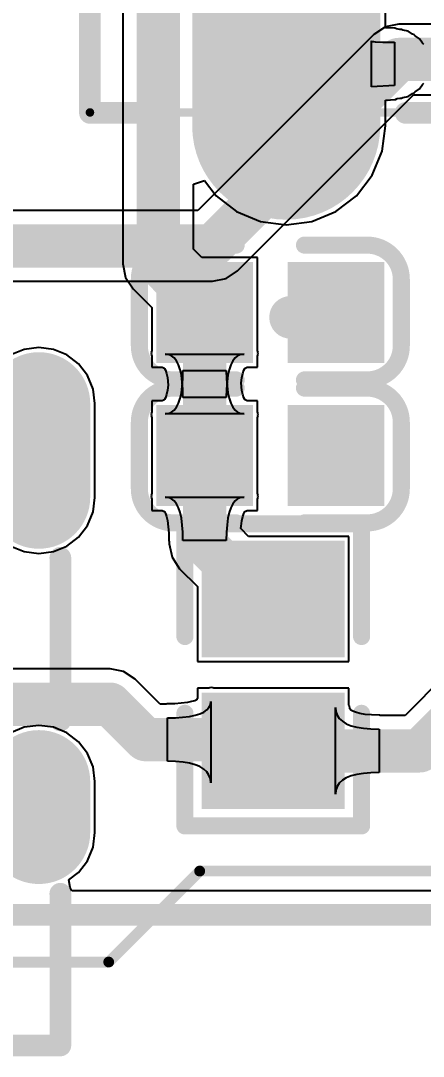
# Model space of a CAD drawing. Header units: millimetres. Extents: x 263 to 304.8, y 57.6 to 115.4.
# Drawn here: x 285.18 to 289.9, y 57.58 to 69.72 of the extents above; entities that cross this region are included whole.
import ezdxf

# ---------------------------------------------------------------- set-up
doc = ezdxf.new("R2010")
doc.units = ezdxf.units.MM
for name, color, linetype in [('BottomLayer', 5, 'Continuous'), ('BottomOverlay', 54, 'Continuous'), ('BottomSolder', 6, 'Continuous'), ('KeepOutLayer', 6, 'Continuous'), ('Mechanical13', 56, 'Continuous'), ('Mechanical15', 56, 'Continuous'), ('MultiLayer', 9, 'Continuous'), ('PadHoleLayer', 156, 'Continuous'), ('TopLayer', 1, 'Continuous'), ('TopOverlay', 2, 'Continuous'), ('TopPaste', 8, 'Continuous'), ('TopSolder', 216, 'Continuous'), ('ViaHoleLayer', 16, 'Continuous')]:
    doc.layers.add(name, color=color, linetype=linetype)

# ---------------------------------------------------------------- blocks, each defined once
blk = doc.blocks.new('SOT_89_SOT_89_3__1')
at = {"layer": 'TopLayer'}
h = blk.add_hatch(color=1, dxfattribs=at)
edge = h.paths.add_edge_path()
edge.add_arc((-0.6, 1.5), 0.35, 90, 270)
edge.add_line((-0.6, 1.15), (0.6, 1.15))
edge.add_arc((0.6, 1.5), 0.35, 270, 450)
edge.add_line((0.6, 1.85), (-0.6, 1.85))
h = blk.add_hatch(color=1, dxfattribs=at)
edge = h.paths.add_edge_path()
edge.add_arc((-3.25, 0), 1, 90, 270)
edge.add_line((-3.25, -1), (-1.75, -1))
edge.add_arc((-1.75, 0), 1, 270, 450)
edge.add_line((-1.75, 1), (-3.25, 1))
h = blk.add_hatch(color=1, dxfattribs=at)
edge = h.paths.add_edge_path()
edge.add_arc((-0.8, 0), 0.35, 90, 270)
edge.add_line((-0.8, -0.35), (0.6, -0.35))
edge.add_arc((0.6, 0), 0.35, 270, 450)
edge.add_line((0.6, 0.35), (-0.8, 0.35))
h = blk.add_hatch(color=1, dxfattribs=at)
edge = h.paths.add_edge_path()
edge.add_arc((-0.6, -1.5), 0.35, 90, 270)
edge.add_line((-0.6, -1.85), (0.6, -1.85))
edge.add_arc((0.6, -1.5), 0.35, 270, 450)
edge.add_line((0.6, -1.15), (-0.6, -1.15))
at = {"layer": 'TopPaste'}
h = blk.add_hatch(color=8, dxfattribs=at)
edge = h.paths.add_edge_path()
edge.add_arc((-0.6, 1.5), 0.35, 90, 270)
edge.add_line((-0.6, 1.15), (0.6, 1.15))
edge.add_arc((0.6, 1.5), 0.35, 270, 450)
edge.add_line((0.6, 1.85), (-0.6, 1.85))
h = blk.add_hatch(color=8, dxfattribs=at)
edge = h.paths.add_edge_path()
edge.add_arc((-3.25, 0), 1, 90, 270)
edge.add_line((-3.25, -1), (-1.75, -1))
edge.add_arc((-1.75, 0), 1, 270, 450)
edge.add_line((-1.75, 1), (-3.25, 1))
h = blk.add_hatch(color=8, dxfattribs=at)
edge = h.paths.add_edge_path()
edge.add_arc((-0.8, 0), 0.35, 90, 270)
edge.add_line((-0.8, -0.35), (0.6, -0.35))
edge.add_arc((0.6, 0), 0.35, 270, 450)
edge.add_line((0.6, 0.35), (-0.8, 0.35))
h = blk.add_hatch(color=8, dxfattribs=at)
edge = h.paths.add_edge_path()
edge.add_arc((-0.6, -1.5), 0.35, 90, 270)
edge.add_line((-0.6, -1.85), (0.6, -1.85))
edge.add_arc((0.6, -1.5), 0.35, 270, 450)
edge.add_line((0.6, -1.15), (-0.6, -1.15))
at = {"layer": 'TopSolder'}
h = blk.add_hatch(color=216, dxfattribs=at)
edge = h.paths.add_edge_path()
edge.add_arc((-0.6, 1.5), 0.452, 90, 270)
edge.add_line((-0.6, 1.048), (0.6, 1.048))
edge.add_arc((0.6, 1.5), 0.452, 270, 450)
edge.add_line((0.6, 1.952), (-0.6, 1.952))
h = blk.add_hatch(color=216, dxfattribs=at)
edge = h.paths.add_edge_path()
edge.add_arc((-3.25, 0), 1.102, 90, 270)
edge.add_line((-3.25, -1.102), (-1.75, -1.102))
edge.add_arc((-1.75, 0), 1.102, 270, 450)
edge.add_line((-1.75, 1.102), (-3.25, 1.102))
h = blk.add_hatch(color=216, dxfattribs=at)
edge = h.paths.add_edge_path()
edge.add_arc((-0.8, 0), 0.452, 90, 270)
edge.add_line((-0.8, -0.452), (0.6, -0.452))
edge.add_arc((0.6, 0), 0.452, 270, 450)
edge.add_line((0.6, 0.452), (-0.8, 0.452))
h = blk.add_hatch(color=216, dxfattribs=at)
edge = h.paths.add_edge_path()
edge.add_arc((-0.6, -1.5), 0.452, 90, 270)
edge.add_line((-0.6, -1.952), (0.6, -1.952))
edge.add_arc((0.6, -1.5), 0.452, 270, 450)
edge.add_line((0.6, -1.048), (-0.6, -1.048))
at = {"layer": 'Mechanical13', "const_width": 0.1}
for points in [[(-3.095, 2.3), (-0.505, 2.3)], [(-3.095, 2.3), (-3.095, -2.3)], [(-0.505, 2.3), (-0.505, -2.3)], [(-3.095, -2.3), (-0.505, -2.3)]]:
    blk.add_lwpolyline(points, dxfattribs=at)
at = {"layer": 'Mechanical13', "const_width": 0.05}
for points in [[(-3.12, 2.3, 1), (-3.07, 2.3, 1)], [(-3.12, 2.3, 1), (-3.07, 2.3, 1)], [(-0.53, 2.3, 1), (-0.48, 2.3, 1)], [(-0.53, 2.3, 1), (-0.48, 2.3, 1)], [(-3.12, -2.3, 1), (-3.07, -2.3, 1)], [(-3.12, -2.3, 1), (-3.07, -2.3, 1)], [(-0.53, -2.3, 1), (-0.48, -2.3, 1)], [(-0.53, -2.3, 1), (-0.48, -2.3, 1)]]:
    blk.add_lwpolyline(points, format="xyb", close=True, dxfattribs=at)
at = {"layer": 'TopOverlay', "const_width": 0.254}
for points in [[(-3.1, 2.3), (-3.1, 1.4)], [(-3.1, 2.3), (-0.5, 2.3)], [(-3.1, -1.4), (-3.1, -2.3)], [(-3.1, -2.3), (-0.5, -2.3)]]:
    blk.add_lwpolyline(points, dxfattribs=at)
at = {"layer": 'TopOverlay', "const_width": 0.127}
for points in [[(-3.164, 2.3, 1), (-3.037, 2.3, 1)], [(-3.164, 2.3, 1), (-3.037, 2.3, 1)], [(-0.564, 2.3, 1), (-0.437, 2.3, 1)], [(-3.164, 1.4, 1), (-3.037, 1.4, 1)], [(-3.164, -1.4, 1), (-3.037, -1.4, 1)], [(-3.164, -2.3, 1), (-3.037, -2.3, 1)], [(-3.164, -2.3, 1), (-3.037, -2.3, 1)], [(-0.564, -2.3, 1), (-0.437, -2.3, 1)]]:
    blk.add_lwpolyline(points, format="xyb", close=True, dxfattribs=at)
blk = doc.blocks.new('0805_R_11')
at = {"layer": 'TopLayer'}
for points in [[(-1.47, 0.735), (-0.31, 0.735), (-0.31, -0.735), (-1.47, -0.735)], [(0.31, 0.735), (1.47, 0.735), (1.47, -0.735), (0.31, -0.735)]]:
    blk.add_hatch(color=1, dxfattribs=at).paths.add_polyline_path(points)
at = {"layer": 'TopPaste'}
for points in [[(-1.47, 0.735), (-0.31, 0.735), (-0.31, -0.735), (-1.47, -0.735)], [(0.31, 0.735), (1.47, 0.735), (1.47, -0.735), (0.31, -0.735)]]:
    blk.add_hatch(color=8, dxfattribs=at).paths.add_polyline_path(points)
at = {"layer": 'TopSolder'}
for points in [[(-1.572, 0.837), (-0.208, 0.837), (-0.208, -0.837), (-1.572, -0.837)], [(0.208, 0.837), (1.572, 0.837), (1.572, -0.837), (0.208, -0.837)]]:
    blk.add_hatch(color=216, dxfattribs=at).paths.add_polyline_path(points)
at = {"layer": 'TopOverlay', "const_width": 0.2}
for points in [[(-1.77, -1.035), (-1.77, 1.035)], [(-0.45, 1.035), (-1.77, 1.035)], [(0.45, 1.035), (1.77, 1.035)], [(1.77, -1.035), (1.77, 1.035)], [(-1.77, -1.035), (-0.45, -1.035)], [(0.45, -1.035), (1.77, -1.035)]]:
    blk.add_lwpolyline(points, dxfattribs=at)
at = {"layer": 'TopOverlay', "const_width": 0.1}
for points in [[(-1.82, 1.035, 1), (-1.72, 1.035, 1)], [(-1.82, 1.035, 1), (-1.72, 1.035, 1)], [(-0.5, 1.035, 1), (-0.4, 1.035, 1)], [(0.4, 1.035, 1), (0.5, 1.035, 1)], [(1.72, 1.035, 1), (1.82, 1.035, 1)], [(1.72, 1.035, 1), (1.82, 1.035, 1)], [(-1.82, -1.035, 1), (-1.72, -1.035, 1)], [(-1.82, -1.035, 1), (-1.72, -1.035, 1)], [(-0.5, -1.035, 1), (-0.4, -1.035, 1)], [(0.4, -1.035, 1), (0.5, -1.035, 1)], [(1.72, -1.035, 1), (1.82, -1.035, 1)], [(1.72, -1.035, 1), (1.82, -1.035, 1)]]:
    blk.add_lwpolyline(points, format="xyb", close=True, dxfattribs=at)
blk = doc.blocks.new('TF___B_25')
at = {"layer": 'BottomOverlay', "const_width": 0.127}
for points in [[(6.287, -0.176), (6.287, 6.936)], [(7.354, -1.242), (6.287, -0.176)], [(7.354, -7.385), (7.354, -1.242)]]:
    blk.add_lwpolyline(points, dxfattribs=at)
at = {"layer": 'BottomOverlay', "const_width": 0.0635}
for points in [[(6.255, -0.176, 1), (6.319, -0.176, 1)], [(6.255, -0.176, 1), (6.319, -0.176, 1)], [(7.322, -1.242, 1), (7.385, -1.242, 1)], [(7.322, -1.242, 1), (7.385, -1.242, 1)]]:
    blk.add_lwpolyline(points, format="xyb", close=True, dxfattribs=at)
blk = doc.blocks.new('USB_T____C_16P___A_26')
at = {"layer": 'BottomLayer'}
h = blk.add_hatch(color=5, dxfattribs=at)
edge = h.paths.add_edge_path()
edge.add_arc((-4.32, 3.63), 0.5, 180, 360)
edge.add_line((-3.82, 3.63), (-3.82, 4.73))
edge.add_arc((-4.32, 4.73), 0.5, 0, 180)
edge.add_line((-4.82, 4.73), (-4.82, 3.63))
h = blk.add_hatch(color=5, dxfattribs=at)
edge = h.paths.add_edge_path()
edge.add_arc((4.32, 3.63), 0.5, 180, 360)
edge.add_line((4.82, 3.63), (4.82, 4.73))
edge.add_arc((4.32, 4.73), 0.5, 0, 180)
edge.add_line((3.82, 4.73), (3.82, 3.63))
h = blk.add_hatch(color=5, dxfattribs=at)
edge = h.paths.add_edge_path()
edge.add_arc((-4.32, -0.3), 0.5, 180, 360)
edge.add_line((-3.82, -0.3), (-3.82, 0.3))
edge.add_arc((-4.32, 0.3), 0.5, 0, 180)
edge.add_line((-4.82, 0.3), (-4.82, -0.3))
h = blk.add_hatch(color=5, dxfattribs=at)
edge = h.paths.add_edge_path()
edge.add_arc((4.32, -0.3), 0.5, 180, 360)
edge.add_line((4.82, -0.3), (4.82, 0.3))
edge.add_arc((4.32, 0.3), 0.5, 0, 180)
edge.add_line((3.82, 0.3), (3.82, -0.3))
at = {"layer": 'BottomSolder'}
h = blk.add_hatch(color=6, dxfattribs=at)
edge = h.paths.add_edge_path()
edge.add_arc((-4.32, 3.63), 0.602, 180, 360)
edge.add_line((-3.718, 3.63), (-3.718, 4.73))
edge.add_arc((-4.32, 4.73), 0.602, 0, 180)
edge.add_line((-4.922, 4.73), (-4.922, 3.63))
h = blk.add_hatch(color=6, dxfattribs=at)
edge = h.paths.add_edge_path()
edge.add_arc((4.32, 3.63), 0.602, 180, 360)
edge.add_line((4.922, 3.63), (4.922, 4.73))
edge.add_arc((4.32, 4.73), 0.602, 0, 180)
edge.add_line((3.718, 4.73), (3.718, 3.63))
h = blk.add_hatch(color=6, dxfattribs=at)
edge = h.paths.add_edge_path()
edge.add_arc((-2.89, 3.65), 0.102, 0, 360)
h = blk.add_hatch(color=6, dxfattribs=at)
edge = h.paths.add_edge_path()
edge.add_arc((2.89, 3.65), 0.102, 0, 360)
h = blk.add_hatch(color=6, dxfattribs=at)
edge = h.paths.add_edge_path()
edge.add_arc((-4.32, -0.3), 0.602, 180, 360)
edge.add_line((-3.718, -0.3), (-3.718, 0.3))
edge.add_arc((-4.32, 0.3), 0.602, 0, 180)
edge.add_line((-4.922, 0.3), (-4.922, -0.3))
h = blk.add_hatch(color=6, dxfattribs=at)
edge = h.paths.add_edge_path()
edge.add_arc((4.32, -0.3), 0.602, 180, 360)
edge.add_line((4.922, -0.3), (4.922, 0.3))
edge.add_arc((4.32, 0.3), 0.602, 0, 180)
edge.add_line((3.718, 0.3), (3.718, -0.3))
at = {"layer": 'MultiLayer'}
h = blk.add_hatch(color=9, dxfattribs=at)
edge = h.paths.add_edge_path()
edge.add_arc((-4.32, 3.63), 0.5, 180, 360)
edge.add_line((-3.82, 3.63), (-3.82, 4.73))
edge.add_arc((-4.32, 4.73), 0.5, 0, 180)
edge.add_line((-4.82, 4.73), (-4.82, 3.63))
h = blk.add_hatch(color=9, dxfattribs=at)
edge = h.paths.add_edge_path()
edge.add_arc((4.32, 3.63), 0.5, 180, 360)
edge.add_line((4.82, 3.63), (4.82, 4.73))
edge.add_arc((4.32, 4.73), 0.5, 0, 180)
edge.add_line((3.82, 4.73), (3.82, 3.63))
h = blk.add_hatch(color=9, dxfattribs=at)
edge = h.paths.add_edge_path()
edge.add_arc((-4.32, -0.3), 0.5, 180, 360)
edge.add_line((-3.82, -0.3), (-3.82, 0.3))
edge.add_arc((-4.32, 0.3), 0.5, 0, 180)
edge.add_line((-4.82, 0.3), (-4.82, -0.3))
h = blk.add_hatch(color=9, dxfattribs=at)
edge = h.paths.add_edge_path()
edge.add_arc((4.32, -0.3), 0.5, 180, 360)
edge.add_line((4.82, -0.3), (4.82, 0.3))
edge.add_arc((4.32, 0.3), 0.5, 0, 180)
edge.add_line((3.82, 0.3), (3.82, -0.3))
at = {"layer": 'PadHoleLayer'}
h = blk.add_hatch(color=156, dxfattribs=at)
edge = h.paths.add_edge_path()
edge.add_arc((-4.32, 3.63), 0.3, 180, 360)
edge.add_line((-4.02, 3.63), (-4.02, 4.73))
edge.add_arc((-4.32, 4.73), 0.3, 0, 180)
edge.add_line((-4.62, 4.73), (-4.62, 3.63))
h = blk.add_hatch(color=156, dxfattribs=at)
edge = h.paths.add_edge_path()
edge.add_arc((4.32, 3.63), 0.3, 180, 360)
edge.add_line((4.62, 3.63), (4.62, 4.73))
edge.add_arc((4.32, 4.73), 0.3, 0, 180)
edge.add_line((4.02, 4.73), (4.02, 3.63))
h = blk.add_hatch(color=156, dxfattribs=at)
edge = h.paths.add_edge_path()
edge.add_arc((-2.89, 3.65), 0.325, 0, 360)
h = blk.add_hatch(color=156, dxfattribs=at)
edge = h.paths.add_edge_path()
edge.add_arc((2.89, 3.65), 0.325, 0, 360)
h = blk.add_hatch(color=156, dxfattribs=at)
edge = h.paths.add_edge_path()
edge.add_arc((-4.32, -0.3), 0.3, 180, 360)
edge.add_line((-4.02, -0.3), (-4.02, 0.3))
edge.add_arc((-4.32, 0.3), 0.3, 0, 180)
edge.add_line((-4.62, 0.3), (-4.62, -0.3))
h = blk.add_hatch(color=156, dxfattribs=at)
edge = h.paths.add_edge_path()
edge.add_arc((4.32, -0.3), 0.3, 180, 360)
edge.add_line((4.62, -0.3), (4.62, 0.3))
edge.add_arc((4.32, 0.3), 0.3, 0, 180)
edge.add_line((4.02, 0.3), (4.02, -0.3))
at = {"layer": 'TopLayer'}
for points in [[(-3.525, 5.817), (-3.225, 5.817), (-3.225, 4.367), (-3.525, 4.367)], [(-3.225, 5.817), (-2.925, 5.817), (-2.925, 4.367), (-3.225, 4.367)], [(-2.75, 5.817), (-2.45, 5.817), (-2.45, 4.367), (-2.75, 4.367)], [(-2.45, 5.817), (-2.15, 5.817), (-2.15, 4.367), (-2.45, 4.367)], [(-1.9, 5.817), (-1.6, 5.817), (-1.6, 4.367), (-1.9, 4.367)], [(-1.4, 5.817), (-1.1, 5.817), (-1.1, 4.367), (-1.4, 4.367)], [(-0.9, 5.817), (-0.6, 5.817), (-0.6, 4.367), (-0.9, 4.367)], [(-0.4, 5.817), (-0.1, 5.817), (-0.1, 4.367), (-0.4, 4.367)], [(0.4, 4.367), (0.1, 4.367), (0.1, 5.817), (0.4, 5.817)], [(0.9, 4.367), (0.6, 4.367), (0.6, 5.817), (0.9, 5.817)], [(1.1, 5.817), (1.4, 5.817), (1.4, 4.367), (1.1, 4.367)], [(1.9, 4.367), (1.6, 4.367), (1.6, 5.817), (1.9, 5.817)], [(2.45, 4.375), (2.15, 4.375), (2.15, 5.825), (2.45, 5.825)], [(2.75, 4.375), (2.45, 4.375), (2.45, 5.825), (2.75, 5.825)], [(3.225, 4.375), (2.925, 4.375), (2.925, 5.825), (3.225, 5.825)], [(3.525, 4.375), (3.225, 4.375), (3.225, 5.825), (3.525, 5.825)]]:
    blk.add_hatch(color=1, dxfattribs=at).paths.add_polyline_path(points)
h = blk.add_hatch(color=1, dxfattribs=at)
edge = h.paths.add_edge_path()
edge.add_arc((-4.32, 3.63), 0.5, 180, 360)
edge.add_line((-3.82, 3.63), (-3.82, 4.73))
edge.add_arc((-4.32, 4.73), 0.5, 0, 180)
edge.add_line((-4.82, 4.73), (-4.82, 3.63))
h = blk.add_hatch(color=1, dxfattribs=at)
edge = h.paths.add_edge_path()
edge.add_arc((4.32, 3.63), 0.5, 180, 360)
edge.add_line((4.82, 3.63), (4.82, 4.73))
edge.add_arc((4.32, 4.73), 0.5, 0, 180)
edge.add_line((3.82, 4.73), (3.82, 3.63))
h = blk.add_hatch(color=1, dxfattribs=at)
edge = h.paths.add_edge_path()
edge.add_arc((-4.32, -0.3), 0.5, 180, 360)
edge.add_line((-3.82, -0.3), (-3.82, 0.3))
edge.add_arc((-4.32, 0.3), 0.5, 0, 180)
edge.add_line((-4.82, 0.3), (-4.82, -0.3))
h = blk.add_hatch(color=1, dxfattribs=at)
edge = h.paths.add_edge_path()
edge.add_arc((4.32, -0.3), 0.5, 180, 360)
edge.add_line((4.82, -0.3), (4.82, 0.3))
edge.add_arc((4.32, 0.3), 0.5, 0, 180)
edge.add_line((3.82, 0.3), (3.82, -0.3))
at = {"layer": 'TopPaste'}
for points in [[(-3.525, 5.817), (-3.225, 5.817), (-3.225, 4.367), (-3.525, 4.367)], [(-3.225, 5.817), (-2.925, 5.817), (-2.925, 4.367), (-3.225, 4.367)], [(-2.75, 5.817), (-2.45, 5.817), (-2.45, 4.367), (-2.75, 4.367)], [(-2.45, 5.817), (-2.15, 5.817), (-2.15, 4.367), (-2.45, 4.367)], [(-1.9, 5.817), (-1.6, 5.817), (-1.6, 4.367), (-1.9, 4.367)], [(-1.4, 5.817), (-1.1, 5.817), (-1.1, 4.367), (-1.4, 4.367)], [(-0.9, 5.817), (-0.6, 5.817), (-0.6, 4.367), (-0.9, 4.367)], [(-0.4, 5.817), (-0.1, 5.817), (-0.1, 4.367), (-0.4, 4.367)], [(0.4, 4.367), (0.1, 4.367), (0.1, 5.817), (0.4, 5.817)], [(0.9, 4.367), (0.6, 4.367), (0.6, 5.817), (0.9, 5.817)], [(1.1, 5.817), (1.4, 5.817), (1.4, 4.367), (1.1, 4.367)], [(1.9, 4.367), (1.6, 4.367), (1.6, 5.817), (1.9, 5.817)], [(2.45, 4.375), (2.15, 4.375), (2.15, 5.825), (2.45, 5.825)], [(2.75, 4.375), (2.45, 4.375), (2.45, 5.825), (2.75, 5.825)], [(3.225, 4.375), (2.925, 4.375), (2.925, 5.825), (3.225, 5.825)], [(3.525, 4.375), (3.225, 4.375), (3.225, 5.825), (3.525, 5.825)]]:
    blk.add_hatch(color=8, dxfattribs=at).paths.add_polyline_path(points)
at = {"layer": 'TopSolder'}
for points in [[(-3.627, 5.918), (-3.123, 5.918), (-3.123, 4.265), (-3.627, 4.265)], [(-3.327, 5.918), (-2.823, 5.918), (-2.823, 4.265), (-3.327, 4.265)], [(-2.852, 5.918), (-2.349, 5.918), (-2.349, 4.265), (-2.852, 4.265)], [(-2.552, 5.918), (-2.049, 5.918), (-2.049, 4.265), (-2.552, 4.265)], [(-2.002, 5.918), (-1.499, 5.918), (-1.499, 4.265), (-2.002, 4.265)], [(-1.502, 5.918), (-0.999, 5.918), (-0.999, 4.265), (-1.502, 4.265)], [(-1.002, 5.918), (-0.499, 5.918), (-0.499, 4.265), (-1.002, 4.265)], [(-0.502, 5.918), (0.001, 5.918), (0.001, 4.265), (-0.502, 4.265)], [(0.501, 4.265), (-0.002, 4.265), (-0.002, 5.918), (0.501, 5.918)], [(1.001, 4.265), (0.498, 4.265), (0.498, 5.918), (1.001, 5.918)], [(0.998, 5.918), (1.501, 5.918), (1.501, 4.265), (0.998, 4.265)], [(2.001, 4.265), (1.498, 4.265), (1.498, 5.918), (2.001, 5.918)], [(2.552, 4.273), (2.048, 4.273), (2.048, 5.926), (2.552, 5.926)], [(2.852, 4.273), (2.348, 4.273), (2.348, 5.926), (2.852, 5.926)], [(3.326, 4.273), (2.823, 4.273), (2.823, 5.926), (3.326, 5.926)], [(3.626, 4.273), (3.123, 4.273), (3.123, 5.926), (3.626, 5.926)]]:
    blk.add_hatch(color=216, dxfattribs=at).paths.add_polyline_path(points)
h = blk.add_hatch(color=216, dxfattribs=at)
edge = h.paths.add_edge_path()
edge.add_arc((-4.32, 3.63), 0.602, 180, 360)
edge.add_line((-3.718, 3.63), (-3.718, 4.73))
edge.add_arc((-4.32, 4.73), 0.602, 0, 180)
edge.add_line((-4.922, 4.73), (-4.922, 3.63))
h = blk.add_hatch(color=216, dxfattribs=at)
edge = h.paths.add_edge_path()
edge.add_arc((4.32, 3.63), 0.602, 180, 360)
edge.add_line((4.922, 3.63), (4.922, 4.73))
edge.add_arc((4.32, 4.73), 0.602, 0, 180)
edge.add_line((3.718, 4.73), (3.718, 3.63))
h = blk.add_hatch(color=216, dxfattribs=at)
edge = h.paths.add_edge_path()
edge.add_arc((-2.89, 3.65), 0.102, 0, 360)
h = blk.add_hatch(color=216, dxfattribs=at)
edge = h.paths.add_edge_path()
edge.add_arc((2.89, 3.65), 0.102, 0, 360)
h = blk.add_hatch(color=216, dxfattribs=at)
edge = h.paths.add_edge_path()
edge.add_arc((-4.32, -0.3), 0.602, 180, 360)
edge.add_line((-3.718, -0.3), (-3.718, 0.3))
edge.add_arc((-4.32, 0.3), 0.602, 0, 180)
edge.add_line((-4.922, 0.3), (-4.922, -0.3))
h = blk.add_hatch(color=216, dxfattribs=at)
edge = h.paths.add_edge_path()
edge.add_arc((4.32, -0.3), 0.602, 180, 360)
edge.add_line((4.922, -0.3), (4.922, 0.3))
edge.add_arc((4.32, 0.3), 0.602, 0, 180)
edge.add_line((3.718, 0.3), (3.718, -0.3))
at = {"layer": 'Mechanical15', "const_width": 0.05}
for points in [[(0, -0.5), (0, 0.5)], [(-0.5, 0), (0.5, 0)]]:
    blk.add_lwpolyline(points, dxfattribs=at)
at = {"layer": 'Mechanical15'}
for points, const_width in [([(-0.012, 0.5, 1), (0.012, 0.5, 1)], 0.025), ([(0.35, 0, 1), (-0.35, 0, 1)], 0.05), ([(-0.512, 0, 1), (-0.487, 0, 1)], 0.025), ([(-0.362, 0, 1), (-0.337, 0, 1)], 0.025), ([(0.337, 0, 1), (0.362, 0, 1)], 0.025), ([(0.487, 0, 1), (0.512, 0, 1)], 0.025), ([(-0.012, -0.5, 1), (0.012, -0.5, 1)], 0.025)]:
    blk.add_lwpolyline(points, format="xyb", close=True, dxfattribs=dict(at, const_width=const_width))
at = {"layer": 'TopOverlay', "const_width": 0.254}
for points in [[(-3.302, 3.048), (3.048, 3.048)], [(-4.572, 1.016), (-4.572, 2.921)], [(4.572, 1.016), (4.572, 2.921)], [(-4.572, -2.794), (-4.572, -1.016)], [(4.572, -2.794), (4.572, -1.016)], [(-4.572, -2.794), (4.572, -2.794)]]:
    blk.add_lwpolyline(points, dxfattribs=at)
at = {"layer": 'TopOverlay', "const_width": 0.127}
for points in [[(-3.365, 3.048, 1), (-3.239, 3.048, 1)], [(2.985, 3.048, 1), (3.111, 3.048, 1)], [(-4.636, 2.921, 1), (-4.508, 2.921, 1)], [(4.508, 2.921, 1), (4.636, 2.921, 1)], [(-4.636, 1.016, 1), (-4.508, 1.016, 1)], [(4.508, 1.016, 1), (4.636, 1.016, 1)], [(-4.636, -1.016, 1), (-4.508, -1.016, 1)], [(4.508, -1.016, 1), (4.636, -1.016, 1)], [(-4.636, -2.794, 1), (-4.508, -2.794, 1)], [(-4.636, -2.794, 1), (-4.508, -2.794, 1)], [(4.508, -2.794, 1), (4.636, -2.794, 1)], [(4.508, -2.794, 1), (4.636, -2.794, 1)]]:
    blk.add_lwpolyline(points, format="xyb", close=True, dxfattribs=at)
at = {"layer": 'TopOverlay'}
blk.add_text('USB', height=1.27, rotation=360, dxfattribs=at).set_placement((-1.778, 1.397))
blk = doc.blocks.new('LC_0603_C_28')
at = {"layer": 'TopLayer'}
for points in [[(-1.235, 0.49), (-0.305, 0.49), (-0.305, -0.49), (-1.235, -0.49)], [(0.305, 0.49), (1.235, 0.49), (1.235, -0.49), (0.305, -0.49)]]:
    blk.add_hatch(color=1, dxfattribs=at).paths.add_polyline_path(points)
at = {"layer": 'TopPaste'}
for points in [[(-1.235, 0.49), (-0.305, 0.49), (-0.305, -0.49), (-1.235, -0.49)], [(0.305, 0.49), (1.235, 0.49), (1.235, -0.49), (0.305, -0.49)]]:
    blk.add_hatch(color=8, dxfattribs=at).paths.add_polyline_path(points)
at = {"layer": 'TopSolder'}
for points in [[(-1.337, 0.592), (-0.203, 0.592), (-0.203, -0.592), (-1.337, -0.592)], [(0.203, 0.592), (1.337, 0.592), (1.337, -0.592), (0.203, -0.592)]]:
    blk.add_hatch(color=216, dxfattribs=at).paths.add_polyline_path(points)
at = {"layer": 'TopOverlay', "const_width": 0.2}
for points in [[(-1.535, 0.39, -0.414213), (-1.135, 0.79)], [(1.135, 0.79, -0.414213), (1.535, 0.39)], [(-1.135, -0.79, -0.414213), (-1.535, -0.39)], [(1.535, -0.39, -0.414213), (1.135, -0.79)]]:
    blk.add_lwpolyline(points, format="xyb", dxfattribs=at)
for points in [[(-0.4, 0.79), (-1.135, 0.79)], [(1.135, 0.79), (0.4, 0.79)], [(-1.535, -0.39), (-1.535, 0.39)], [(1.535, 0.39), (1.535, -0.39)], [(-0.4, -0.79), (-1.135, -0.79)], [(1.135, -0.79), (0.4, -0.79)]]:
    blk.add_lwpolyline(points, dxfattribs=at)
at = {"layer": 'TopOverlay', "const_width": 0.1}
for points in [[(-1.185, 0.79, 1), (-1.085, 0.79, 1)], [(-1.185, 0.79, 1), (-1.085, 0.79, 1)], [(-0.45, 0.79, 1), (-0.35, 0.79, 1)], [(0.35, 0.79, 1), (0.45, 0.79, 1)], [(1.085, 0.79, 1), (1.185, 0.79, 1)], [(1.085, 0.79, 1), (1.185, 0.79, 1)], [(-1.585, 0.39, 1), (-1.485, 0.39, 1)], [(-1.585, 0.39, 1), (-1.485, 0.39, 1)], [(1.485, 0.39, 1), (1.585, 0.39, 1)], [(1.485, 0.39, 1), (1.585, 0.39, 1)], [(-1.585, -0.39, 1), (-1.485, -0.39, 1)], [(-1.585, -0.39, 1), (-1.485, -0.39, 1)], [(1.485, -0.39, 1), (1.585, -0.39, 1)], [(1.485, -0.39, 1), (1.585, -0.39, 1)], [(-1.185, -0.79, 1), (-1.085, -0.79, 1)], [(-1.185, -0.79, 1), (-1.085, -0.79, 1)], [(-0.45, -0.79, 1), (-0.35, -0.79, 1)], [(0.35, -0.79, 1), (0.45, -0.79, 1)], [(1.085, -0.79, 1), (1.185, -0.79, 1)], [(1.085, -0.79, 1), (1.185, -0.79, 1)]]:
    blk.add_lwpolyline(points, format="xyb", close=True, dxfattribs=at)
blk = doc.blocks.new('LC_0603_C_29')
at = {"layer": 'TopLayer'}
for points in [[(-1.235, 0.49), (-0.305, 0.49), (-0.305, -0.49), (-1.235, -0.49)], [(0.305, 0.49), (1.235, 0.49), (1.235, -0.49), (0.305, -0.49)]]:
    blk.add_hatch(color=1, dxfattribs=at).paths.add_polyline_path(points)
at = {"layer": 'TopPaste'}
for points in [[(-1.235, 0.49), (-0.305, 0.49), (-0.305, -0.49), (-1.235, -0.49)], [(0.305, 0.49), (1.235, 0.49), (1.235, -0.49), (0.305, -0.49)]]:
    blk.add_hatch(color=8, dxfattribs=at).paths.add_polyline_path(points)
at = {"layer": 'TopSolder'}
for points in [[(-1.337, 0.592), (-0.203, 0.592), (-0.203, -0.592), (-1.337, -0.592)], [(0.203, 0.592), (1.337, 0.592), (1.337, -0.592), (0.203, -0.592)]]:
    blk.add_hatch(color=216, dxfattribs=at).paths.add_polyline_path(points)
at = {"layer": 'TopOverlay', "const_width": 0.2}
for points in [[(-1.535, 0.39, -0.414213), (-1.135, 0.79)], [(1.135, 0.79, -0.414213), (1.535, 0.39)], [(-1.135, -0.79, -0.414213), (-1.535, -0.39)], [(1.535, -0.39, -0.414213), (1.135, -0.79)]]:
    blk.add_lwpolyline(points, format="xyb", dxfattribs=at)
for points in [[(-0.4, 0.79), (-1.135, 0.79)], [(1.135, 0.79), (0.4, 0.79)], [(-1.535, 0.39), (-1.535, -0.39)], [(1.535, 0.39), (1.535, -0.39)], [(-0.4, -0.79), (-1.135, -0.79)], [(1.135, -0.79), (0.4, -0.79)]]:
    blk.add_lwpolyline(points, dxfattribs=at)
at = {"layer": 'TopOverlay', "const_width": 0.1}
for points in [[(-1.185, 0.79, 1), (-1.085, 0.79, 1)], [(-1.185, 0.79, 1), (-1.085, 0.79, 1)], [(-0.45, 0.79, 1), (-0.35, 0.79, 1)], [(0.35, 0.79, 1), (0.45, 0.79, 1)], [(1.085, 0.79, 1), (1.185, 0.79, 1)], [(1.085, 0.79, 1), (1.185, 0.79, 1)], [(-1.585, 0.39, 1), (-1.485, 0.39, 1)], [(-1.585, 0.39, 1), (-1.485, 0.39, 1)], [(1.485, 0.39, 1), (1.585, 0.39, 1)], [(1.485, 0.39, 1), (1.585, 0.39, 1)], [(-1.585, -0.39, 1), (-1.485, -0.39, 1)], [(-1.585, -0.39, 1), (-1.485, -0.39, 1)], [(1.485, -0.39, 1), (1.585, -0.39, 1)], [(1.485, -0.39, 1), (1.585, -0.39, 1)], [(-1.185, -0.79, 1), (-1.085, -0.79, 1)], [(-1.185, -0.79, 1), (-1.085, -0.79, 1)], [(-0.45, -0.79, 1), (-0.35, -0.79, 1)], [(0.35, -0.79, 1), (0.45, -0.79, 1)], [(1.085, -0.79, 1), (1.185, -0.79, 1)], [(1.085, -0.79, 1), (1.185, -0.79, 1)]]:
    blk.add_lwpolyline(points, format="xyb", close=True, dxfattribs=at)

msp = doc.modelspace()

# ---------------------------------------------------------------- hatches: boundary and pattern name
at = {"layer": 'BottomLayer'}
h = msp.add_hatch(color=5, dxfattribs=at)
edge = h.paths.add_edge_path()
edge.add_arc((289.56, 69.215), 0.25, 0, 360)
h = msp.add_hatch(color=5, dxfattribs=at)
edge = h.paths.add_edge_path()
edge.add_arc((288.341, 66.243), 0.25, 0, 360)
at = {"layer": 'TopLayer'}
h = msp.add_hatch(color=1, dxfattribs=at)
edge = h.paths.add_edge_path()
edge.add_arc((289.56, 69.215), 0.25, 0, 360)
h = msp.add_hatch(color=1, dxfattribs=at)
edge = h.paths.add_edge_path()
edge.add_arc((288.341, 66.243), 0.25, 0, 360)
at = {"layer": 'ViaHoleLayer'}
h = msp.add_hatch(color=16, dxfattribs=at)
edge = h.paths.add_edge_path()
edge.add_arc((289.56, 69.215), 0.2, 0, 360)
h = msp.add_hatch(color=16, dxfattribs=at)
edge = h.paths.add_edge_path()
edge.add_arc((288.341, 66.243), 0.2, 0, 360)

# ---------------------------------------------------------------- linework, layer by layer
at = {"layer": 'BottomLayer'}
for p, q in [((289.611, 69.68), (289.452, 69.649)), ((296.139, 69.68), (289.611, 69.68)), ((289.318, 69.559), (287.255, 67.496)), ((289.452, 69.649), (289.318, 69.559)), ((287.719, 66.788), (289.782, 68.851)), ((289.782, 68.851), (296.139, 68.851)), ((287.255, 67.496), (276.962, 67.496)), ((287.585, 66.699), (287.719, 66.788)), ((277.133, 66.667), (287.426, 66.667)), ((287.426, 66.667), (287.585, 66.699)), ((285.221, 65.868), (285.062, 65.803)), ((285.391, 65.891), (285.221, 65.868)), ((285.561, 65.868), (285.391, 65.891)), ((285.72, 65.803), (285.561, 65.868)), ((285.856, 65.698), (285.72, 65.803)), ((285.961, 65.562), (285.856, 65.698)), ((286.027, 65.403), (285.961, 65.562)), ((286.049, 65.233), (286.027, 65.403)), ((286.049, 64.133), (286.049, 65.233)), ((286.027, 63.962), (286.049, 64.133)), ((285.961, 63.804), (286.027, 63.962)), ((285.856, 63.668), (285.961, 63.804)), ((285.72, 63.563), (285.856, 63.668)), ((285.062, 63.563), (285.221, 63.497)), ((285.221, 63.497), (285.391, 63.475)), ((285.391, 63.475), (285.561, 63.497)), ((285.561, 63.497), (285.72, 63.563)), ((285.221, 61.438), (285.062, 61.373)), ((285.391, 61.461), (285.221, 61.438)), ((285.561, 61.438), (285.391, 61.461)), ((285.72, 61.373), (285.561, 61.438)), ((285.856, 61.268), (285.72, 61.373)), ((285.961, 61.132), (285.856, 61.268)), ((286.027, 60.973), (285.961, 61.132)), ((286.049, 60.803), (286.027, 60.973)), ((286.049, 60.203), (286.049, 60.803)), ((286.027, 60.032), (286.049, 60.203)), ((285.961, 59.874), (286.027, 60.032)), ((285.856, 59.738), (285.961, 59.874)), ((285.743, 59.65), (285.856, 59.738)), ((285.757, 59.56), (285.743, 59.65)), ((285.776, 59.523), (285.757, 59.56)), ((290.392, 59.523), (285.776, 59.523))]:
    msp.add_line(p, q, dxfattribs=at)
at = {"layer": 'BottomLayer', "const_width": 0.508}
for points in [[(287.426, 67.081), (289.56, 69.215)], [(289.56, 69.215), (289.611, 69.266)], [(289.611, 69.266), (296.139, 69.266)], [(282.194, 67.081), (287.426, 67.081)]]:
    msp.add_lwpolyline(points, dxfattribs=at)
at = {"layer": 'BottomLayer', "const_width": 0.254}
for points in [[(289.433, 69.215, 1), (289.687, 69.215, 1)], [(289.433, 69.215, 1), (289.687, 69.215, 1)], [(289.484, 69.266, 1), (289.738, 69.266, 1)], [(289.484, 69.266, 1), (289.738, 69.266, 1)], [(287.299, 67.081, 1), (287.553, 67.081, 1)], [(287.299, 67.081, 1), (287.553, 67.081, 1)]]:
    msp.add_lwpolyline(points, format="xyb", close=True, dxfattribs=at)
at = {"layer": 'KeepOutLayer', "const_width": 0.254}
msp.add_lwpolyline([(271.658, 59.238), (304.653, 59.238)], dxfattribs=at)
at = {"layer": 'TopLayer'}
for p, q in [((286.376, 70.382), (286.376, 66.87)), ((289.452, 69.635), (289.452, 69.99)), ((289.562, 69.634), (289.452, 69.635)), ((289.583, 69.625), (289.562, 69.634)), ((289.62, 69.617), (289.583, 69.625)), ((289.64, 69.617), (289.62, 69.617)), ((289.658, 69.61), (289.64, 69.617)), ((289.719, 69.598), (289.658, 69.61)), ((289.77, 69.564), (289.719, 69.598)), ((289.788, 69.556), (289.77, 69.564)), ((289.802, 69.542), (289.788, 69.556)), ((289.289, 68.947), (289.289, 69.483)), ((289.289, 69.483), (289.291, 69.481)), ((289.291, 69.481), (289.3, 69.478)), ((289.3, 69.478), (289.313, 69.476)), ((289.313, 69.476), (289.332, 69.474)), ((289.332, 69.474), (289.422, 69.47)), ((289.422, 69.47), (289.56, 69.469)), ((289.56, 69.469), (289.56, 68.961)), ((289.853, 69.508), (289.802, 69.542)), ((289.887, 69.457), (289.853, 69.508)), ((289.901, 69.443), (289.887, 69.457)), ((289.56, 68.961), (289.289, 68.947)), ((289.853, 68.922), (289.887, 68.973)), ((289.887, 68.973), (289.901, 68.987)), ((289.658, 68.82), (289.719, 68.832)), ((289.719, 68.832), (289.77, 68.866)), ((289.77, 68.866), (289.788, 68.874)), ((289.788, 68.874), (289.802, 68.888)), ((289.802, 68.888), (289.853, 68.922)), ((289.452, 68.79), (289.569, 68.796)), ((289.452, 68.49), (289.452, 68.79)), ((289.569, 68.796), (289.591, 68.807)), ((289.591, 68.807), (289.62, 68.813)), ((289.62, 68.813), (289.64, 68.813)), ((289.64, 68.813), (289.658, 68.82)), ((289.413, 68.19), (289.452, 68.49)), ((289.297, 67.909), (289.413, 68.19)), ((289.112, 67.669), (289.297, 67.909)), ((287.204, 67.804), (287.331, 67.847)), ((287.204, 67.041), (287.204, 67.804)), ((287.331, 67.847), (287.468, 67.669)), ((287.468, 67.669), (287.709, 67.484)), ((288.871, 67.484), (289.112, 67.669)), ((287.709, 67.484), (287.989, 67.368)), ((288.591, 67.368), (288.871, 67.484)), ((287.989, 67.368), (288.29, 67.328)), ((288.29, 67.328), (288.591, 67.368)), ((287.303, 66.943), (287.204, 67.041)), ((287.952, 66.943), (287.303, 66.943)), ((287.952, 65.849), (287.952, 66.943)), ((286.376, 66.87), (286.407, 66.711)), ((286.407, 66.711), (286.497, 66.577)), ((286.497, 66.577), (286.717, 66.357)), ((286.717, 66.357), (286.717, 65.849)), ((285.221, 65.868), (285.062, 65.803)), ((285.391, 65.891), (285.221, 65.868)), ((285.561, 65.868), (285.391, 65.891)), ((285.72, 65.803), (285.561, 65.868)), ((285.856, 65.698), (285.72, 65.803)), ((286.712, 65.824), (286.707, 65.813)), ((286.707, 65.813), (286.717, 65.79)), ((286.717, 65.849), (286.709, 65.834)), ((286.709, 65.834), (286.712, 65.824)), ((286.912, 65.808), (286.872, 65.813)), ((286.872, 65.813), (287.796, 65.813)), ((286.947, 65.793), (286.912, 65.808)), ((286.978, 65.768), (286.947, 65.793)), ((287.721, 65.793), (287.69, 65.768)), ((287.757, 65.808), (287.721, 65.793)), ((287.796, 65.813), (287.757, 65.808)), ((287.96, 65.834), (287.952, 65.849)), ((287.952, 65.79), (287.961, 65.813)), ((287.957, 65.824), (287.96, 65.834)), ((287.961, 65.813), (287.957, 65.824)), ((285.961, 65.562), (285.856, 65.698)), ((286.717, 65.79), (286.717, 65.658)), ((287.006, 65.732), (286.978, 65.768)), ((287.028, 65.686), (287.006, 65.732)), ((287.047, 65.63), (287.028, 65.686)), ((287.64, 65.686), (287.622, 65.63)), ((287.663, 65.732), (287.64, 65.686)), ((287.69, 65.768), (287.663, 65.732)), ((287.952, 65.658), (287.952, 65.79)), ((286.027, 65.403), (285.961, 65.562)), ((286.717, 65.658), (286.837, 65.658)), ((286.837, 65.658), (286.851, 65.65)), ((286.851, 65.65), (286.862, 65.648)), ((286.862, 65.648), (286.865, 65.644)), ((286.865, 65.644), (286.876, 65.623)), ((286.876, 65.623), (286.888, 65.586)), ((286.888, 65.586), (286.899, 65.538)), ((287.062, 65.564), (287.047, 65.63)), ((287.078, 65.402), (287.062, 65.564)), ((287.078, 65.522), (287.08, 65.619)), ((287.08, 65.619), (287.588, 65.619)), ((287.588, 65.619), (287.59, 65.522)), ((287.607, 65.564), (287.597, 65.488)), ((287.622, 65.63), (287.607, 65.564)), ((287.77, 65.535), (287.781, 65.586)), ((287.781, 65.586), (287.793, 65.623)), ((287.793, 65.623), (287.804, 65.644)), ((287.804, 65.644), (287.807, 65.648)), ((287.807, 65.648), (287.817, 65.65)), ((287.817, 65.65), (287.832, 65.658)), ((287.832, 65.658), (287.952, 65.658)), ((286.899, 65.538), (286.908, 65.45)), ((286.908, 65.45), (286.899, 65.389)), ((287.062, 65.36), (287.072, 65.436)), ((287.072, 65.436), (287.078, 65.522)), ((287.59, 65.522), (287.607, 65.36)), ((287.597, 65.488), (287.59, 65.402)), ((287.761, 65.474), (287.77, 65.535)), ((287.77, 65.386), (287.761, 65.474)), ((286.049, 65.233), (286.027, 65.403)), ((286.888, 65.338), (286.876, 65.301)), ((286.899, 65.389), (286.888, 65.338)), ((287.047, 65.294), (287.062, 65.36)), ((287.08, 65.305), (287.078, 65.402)), ((287.588, 65.305), (287.08, 65.305)), ((287.59, 65.402), (287.588, 65.305)), ((287.607, 65.36), (287.622, 65.294)), ((287.781, 65.338), (287.77, 65.386)), ((287.793, 65.301), (287.781, 65.338)), ((286.049, 64.133), (286.049, 65.233)), ((286.837, 65.266), (286.717, 65.266)), ((286.717, 65.266), (286.717, 65.134)), ((286.851, 65.274), (286.837, 65.266)), ((286.862, 65.276), (286.851, 65.274)), ((286.865, 65.28), (286.862, 65.276)), ((286.876, 65.301), (286.865, 65.28)), ((286.978, 65.157), (287.006, 65.192)), ((287.006, 65.192), (287.028, 65.238)), ((287.028, 65.238), (287.047, 65.294)), ((287.622, 65.294), (287.64, 65.238)), ((287.64, 65.238), (287.663, 65.192)), ((287.663, 65.192), (287.69, 65.157)), ((287.804, 65.28), (287.793, 65.301)), ((287.807, 65.276), (287.804, 65.28)), ((287.817, 65.274), (287.807, 65.276)), ((287.832, 65.266), (287.817, 65.274)), ((287.952, 65.266), (287.832, 65.266)), ((287.952, 65.134), (287.952, 65.266)), ((286.717, 65.134), (286.707, 65.111)), ((286.707, 65.111), (286.712, 65.101)), ((286.712, 65.101), (286.709, 65.09)), ((286.709, 65.09), (286.717, 65.076)), ((286.717, 65.076), (286.717, 64.172)), ((286.872, 65.111), (286.912, 65.116)), ((287.796, 65.111), (286.872, 65.111)), ((286.912, 65.116), (286.947, 65.131)), ((286.947, 65.131), (286.978, 65.157)), ((287.69, 65.157), (287.721, 65.131)), ((287.721, 65.131), (287.757, 65.116)), ((287.757, 65.116), (287.796, 65.111)), ((287.961, 65.111), (287.952, 65.134)), ((287.952, 65.076), (287.96, 65.09)), ((287.952, 64.172), (287.952, 65.076)), ((287.957, 65.101), (287.961, 65.111)), ((287.96, 65.09), (287.957, 65.101)), ((286.027, 63.962), (286.049, 64.133)), ((286.712, 64.147), (286.707, 64.137)), ((286.707, 64.137), (286.717, 64.114)), ((286.717, 64.172), (286.709, 64.158)), ((286.709, 64.158), (286.712, 64.147)), ((286.717, 64.114), (286.717, 63.981)), ((286.912, 64.132), (286.872, 64.137)), ((286.872, 64.137), (287.796, 64.137)), ((286.947, 64.117), (286.912, 64.132)), ((286.978, 64.091), (286.947, 64.117)), ((287.006, 64.056), (286.978, 64.091)), ((287.69, 64.091), (287.663, 64.056)), ((287.721, 64.117), (287.69, 64.091)), ((287.757, 64.132), (287.721, 64.117)), ((287.796, 64.137), (287.757, 64.132)), ((287.96, 64.158), (287.952, 64.172)), ((287.952, 64.114), (287.961, 64.137)), ((287.952, 63.981), (287.952, 64.114)), ((287.957, 64.147), (287.96, 64.158)), ((287.961, 64.137), (287.957, 64.147)), ((286.717, 63.981), (286.837, 63.981)), ((286.837, 63.981), (286.851, 63.973)), ((286.851, 63.973), (286.862, 63.972)), ((286.862, 63.972), (286.865, 63.968)), ((287.028, 64.01), (287.006, 64.056)), ((287.047, 63.954), (287.028, 64.01)), ((287.64, 64.01), (287.622, 63.954)), ((287.663, 64.056), (287.64, 64.01)), ((287.804, 63.968), (287.807, 63.972)), ((287.807, 63.972), (287.817, 63.973)), ((287.817, 63.973), (287.832, 63.981)), ((287.832, 63.981), (287.952, 63.981)), ((285.961, 63.804), (286.027, 63.962)), ((286.865, 63.968), (286.876, 63.946)), ((286.876, 63.946), (286.888, 63.91)), ((286.888, 63.91), (286.899, 63.862)), ((286.899, 63.862), (286.914, 63.715)), ((287.062, 63.888), (287.047, 63.954)), ((287.078, 63.725), (287.062, 63.888)), ((287.607, 63.888), (287.597, 63.812)), ((287.622, 63.954), (287.607, 63.888)), ((287.761, 63.795), (287.77, 63.859)), ((287.77, 63.859), (287.781, 63.91)), ((287.781, 63.91), (287.793, 63.946)), ((287.793, 63.946), (287.804, 63.968)), ((285.856, 63.668), (285.961, 63.804)), ((287.597, 63.812), (287.59, 63.725)), ((287.759, 63.77), (287.761, 63.795)), ((287.85, 63.675), (287.759, 63.77)), ((285.72, 63.563), (285.856, 63.668)), ((286.914, 63.715), (286.915, 63.625)), ((286.915, 63.625), (286.92, 63.615)), ((286.92, 63.615), (286.92, 63.59)), ((287.08, 63.629), (287.078, 63.725)), ((287.588, 63.629), (287.08, 63.629)), ((287.59, 63.725), (287.588, 63.629)), ((289.025, 63.675), (287.85, 63.675)), ((289.025, 62.21), (289.025, 63.675)), ((285.062, 63.563), (285.221, 63.497)), ((285.221, 63.497), (285.391, 63.475)), ((285.391, 63.475), (285.561, 63.497)), ((285.561, 63.497), (285.72, 63.563)), ((286.92, 63.59), (286.952, 63.432)), ((286.952, 63.432), (287.041, 63.297)), ((287.041, 63.297), (287.25, 63.089)), ((287.25, 63.089), (287.25, 62.21)), ((287.25, 62.21), (289.025, 62.21)), ((286.226, 62.124), (284.667, 62.124)), ((286.384, 62.092), (286.226, 62.124)), ((286.519, 62.002), (286.384, 62.092)), ((290.147, 62.04), (289.683, 61.577)), ((286.812, 61.709), (286.519, 62.002)), ((287.383, 61.895), (287.25, 61.895)), ((287.25, 61.895), (287.25, 61.775)), ((287.406, 61.904), (287.383, 61.895)), ((287.417, 61.899), (287.406, 61.904)), ((287.429, 61.903), (287.417, 61.899)), ((287.442, 61.895), (287.429, 61.903)), ((289.025, 61.895), (287.442, 61.895)), ((289.025, 61.698), (289.025, 61.895)), ((286.884, 61.709), (286.812, 61.709)), ((286.894, 61.713), (286.884, 61.709)), ((286.985, 61.715), (286.894, 61.713)), ((287.133, 61.729), (286.985, 61.715)), ((287.182, 61.739), (287.133, 61.729)), ((287.22, 61.75), (287.182, 61.739)), ((287.242, 61.761), (287.22, 61.75)), ((287.25, 61.775), (287.242, 61.762)), ((287.242, 61.762), (287.242, 61.761)), ((287.242, 61.761), (287.242, 61.761)), ((287.36, 61.642), (287.385, 61.67)), ((287.385, 61.67), (287.401, 61.703)), ((287.401, 61.703), (287.406, 61.739)), ((287.406, 61.739), (287.406, 60.786)), ((288.867, 60.654), (288.867, 61.67)), ((288.867, 61.67), (288.872, 61.622)), ((289.031, 61.688), (289.025, 61.698)), ((289.034, 61.659), (289.031, 61.688)), ((286.898, 61.548), (286.994, 61.55)), ((286.898, 61.04), (286.898, 61.548)), ((286.994, 61.55), (287.157, 61.565)), ((287.157, 61.565), (287.223, 61.579)), ((287.223, 61.579), (287.279, 61.596)), ((287.279, 61.596), (287.324, 61.617)), ((287.324, 61.617), (287.36, 61.642)), ((288.872, 61.622), (288.887, 61.579)), ((288.887, 61.579), (288.912, 61.541)), ((289.035, 61.653), (289.034, 61.659)), ((289.039, 61.649), (289.035, 61.653)), ((289.048, 61.64), (289.039, 61.649)), ((289.069, 61.628), (289.048, 61.64)), ((289.103, 61.614), (289.069, 61.628)), ((289.152, 61.6), (289.103, 61.614)), ((289.214, 61.59), (289.152, 61.6)), ((289.29, 61.584), (289.214, 61.59)), ((289.382, 61.581), (289.29, 61.584)), ((289.392, 61.577), (289.382, 61.581)), ((289.683, 61.577), (289.392, 61.577)), ((288.912, 61.541), (288.948, 61.508)), ((288.948, 61.508), (288.994, 61.48)), ((288.994, 61.48), (289.05, 61.457)), ((289.05, 61.457), (289.117, 61.439)), ((289.117, 61.439), (289.194, 61.426)), ((289.194, 61.426), (289.28, 61.419)), ((289.28, 61.419), (289.378, 61.416)), ((289.378, 61.416), (289.378, 60.908)), ((286.994, 61.038), (286.898, 61.04)), ((287.081, 61.03), (286.994, 61.038)), ((287.157, 61.017), (287.081, 61.03)), ((287.223, 61), (287.157, 61.017)), ((287.279, 60.977), (287.223, 61)), ((287.324, 60.949), (287.279, 60.977)), ((287.36, 60.916), (287.324, 60.949)), ((287.385, 60.878), (287.36, 60.916)), ((287.401, 60.835), (287.385, 60.878)), ((287.406, 60.786), (287.401, 60.835)), ((288.948, 60.817), (288.912, 60.784)), ((288.994, 60.845), (288.948, 60.817)), ((289.05, 60.868), (288.994, 60.845)), ((289.117, 60.885), (289.05, 60.868)), ((289.194, 60.898), (289.117, 60.885)), ((289.28, 60.906), (289.194, 60.898)), ((289.378, 60.908), (289.28, 60.906)), ((288.872, 60.702), (288.867, 60.654)), ((288.887, 60.746), (288.872, 60.702)), ((288.912, 60.784), (288.887, 60.746))]:
    msp.add_line(p, q, dxfattribs=at)
at = {"layer": 'TopLayer', "const_width": 0.508}
for points in [[(286.79, 66.87), (286.79, 71.74)], [(288.29, 69.24), (288.315, 69.215)], [(288.315, 69.215), (289.56, 69.215)], [(286.79, 66.87), (287.334, 66.325)], [(287.334, 66.3), (287.334, 66.325)], [(287.334, 63.59), (287.334, 66.3)], [(287.334, 63.59), (287.983, 62.942)], [(287.983, 62.942), (288.138, 62.942)], [(283.248, 61.709), (286.226, 61.709)], [(286.226, 61.709), (286.641, 61.294)], [(289.855, 61.162), (290.44, 61.747)], [(286.641, 61.294), (288.006, 61.294)], [(288.006, 61.294), (288.138, 61.162)], [(288.138, 61.162), (289.855, 61.162)]]:
    msp.add_lwpolyline(points, dxfattribs=at)
at = {"layer": 'TopLayer', "const_width": 0.254}
for points in [[(288.163, 69.24, 1), (288.417, 69.24, 1)], [(288.188, 69.215, 1), (288.442, 69.215, 1)], [(288.188, 69.215, 1), (288.442, 69.215, 1)], [(289.433, 69.215, 1), (289.687, 69.215, 1)], [(286.663, 66.87, 1), (286.917, 66.87, 1)], [(286.663, 66.87, 1), (286.917, 66.87, 1)], [(287.207, 66.325, 1), (287.461, 66.325, 1)], [(287.207, 66.325, 1), (287.461, 66.325, 1)], [(287.207, 66.3, 1), (287.461, 66.3, 1)], [(287.207, 66.3, 1), (287.461, 66.3, 1)], [(287.207, 63.59, 1), (287.461, 63.59, 1)], [(287.207, 63.59, 1), (287.461, 63.59, 1)], [(287.856, 62.942, 1), (288.11, 62.942, 1)], [(287.856, 62.942, 1), (288.11, 62.942, 1)], [(288.011, 62.942, 1), (288.265, 62.942, 1)], [(286.099, 61.709, 1), (286.353, 61.709, 1)], [(286.099, 61.709, 1), (286.353, 61.709, 1)], [(286.514, 61.294, 1), (286.768, 61.294, 1)], [(286.514, 61.294, 1), (286.768, 61.294, 1)], [(287.879, 61.294, 1), (288.133, 61.294, 1)], [(287.879, 61.294, 1), (288.133, 61.294, 1)], [(288.011, 61.162, 1), (288.265, 61.162, 1)], [(288.011, 61.162, 1), (288.265, 61.162, 1)], [(289.728, 61.162, 1), (289.982, 61.162, 1)], [(289.728, 61.162, 1), (289.982, 61.162, 1)]]:
    msp.add_lwpolyline(points, format="xyb", close=True, dxfattribs=at)

# ---------------------------------------------------------------- block references
for name, p, rotation in [('TF___B_25', (287.452, 66.04), 270), ('SOT_89_SOT_89_3__1', (288.29, 71.74), 90), ('LC_0603_C_29', (288.104, 66.3), 180), ('LC_0603_C_28', (288.104, 64.624), 180), ('0805_R_11', (288.138, 62.052), 270)]:
    msp.add_blockref(name, p, dxfattribs=dict(rotation=rotation))
msp.add_blockref('USB_T____C_16P___A_26', (281.071, 60.503))

doc.saveas('drawing.dxf')
